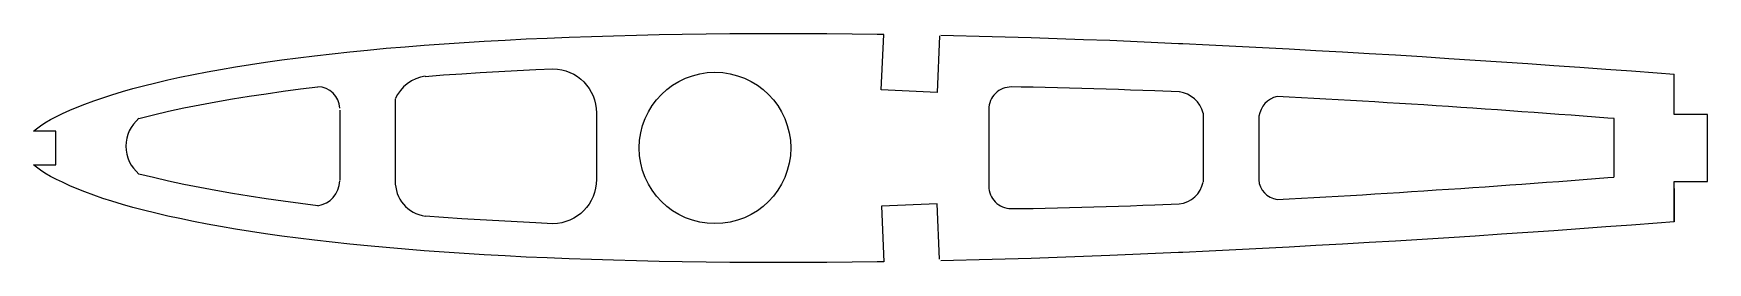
# Model space of a CAD drawing. Header units: inches. Extents: x -4 to 146, y 10 to 31.
import ezdxf

# ---------------------------------------------------------------- set-up
doc = ezdxf.new("R2010")
doc.units = ezdxf.units.IN
doc.header["$MEASUREMENT"] = 0
doc.layers.add('7', color=7, linetype='Continuous')
doc.layers.add('LAYER01', color=7, linetype='Continuous')

msp = doc.modelspace()

# ---------------------------------------------------------------- linework, layer by layer
at = {"color": 9}
for p, q in [((143.14, 23.76), (143.14, 27.38)), ((137.76, 23.39), (137.76, 18.14)), ((146.14, 23.76), (143.14, 23.76)), ((146.14, 17.76), (146.14, 23.76)), ((-1.9, 22.26), (-3.9, 22.26)), ((143.14, 14.12), (143.14, 17.76)), ((143.14, 17.76), (146.14, 17.76))]:
    msp.add_line(p, q, dxfattribs=at)
msp.add_line((143.14, 17.12), (143.14, 14.12))
msp.add_circle((57.18, 20.76), 6.79)
msp.add_arc((7.64, 20.92), 3.26, 129.9525, 230.0475)
at = {"layer": '7', "linetype": 'Continuous'}
for points in [[(-3.9, 22.26), (-3.64, 22.47), (-3.27, 22.75), (-2.88, 23), (-2.37, 23.3), (-1.84, 23.58), (-1.31, 23.84), (-0.65, 24.14), (0.01, 24.43), (0.69, 24.7), (1.49, 25), (2.3, 25.27), (3.12, 25.54), (4.06, 25.82), (5.01, 26.09), (5.96, 26.34), (7.05, 26.61), (8.13, 26.86), (9.22, 27.1), (10.43, 27.35), (11.65, 27.58), (12.87, 27.8), (14.21, 28.03), (15.55, 28.25), (16.9, 28.45), (18.36, 28.66), (19.83, 28.85), (21.29, 29.03), (22.87, 29.21), (24.45, 29.38), (26.04, 29.54), (27.72, 29.7), (29.41, 29.84), (31.1, 29.98), (32.9, 30.11), (34.69, 30.23), (36.48, 30.34), (38.37, 30.44), (40.26, 30.54), (42.15, 30.62), (44.12, 30.7), (46.1, 30.77), (48.08, 30.83), (50.14, 30.89), (52.19, 30.93), (54.25, 30.97), (56.38, 31), (58.51, 31.02), (60.64, 31.03), (62.83, 31.03), (65.02, 31.03), (67.22, 31.02), (69.47, 31), (71.71, 30.97), (72.31, 30.96)], [(77.3, 30.81), (77.08, 25.74), (72.09, 25.96), (72.31, 30.95)], [(77.41, 30.87), (78.55, 30.85), (80.85, 30.79), (83.18, 30.73), (85.51, 30.66), (87.85, 30.59), (90.21, 30.5), (92.57, 30.42), (98.72, 30.13)], [(98.72, 30.13), (99.1, 30.12), (101.48, 30.01), (103.87, 29.89), (106.26, 29.77), (108.64, 29.64), (111.03, 29.51), (113.42, 29.38), (115.81, 29.24), (118.19, 29.1), (120.57, 28.95), (122.95, 28.8), (125.31, 28.65), (127.67, 28.49), (130.03, 28.33), (132.36, 28.17), (134.69, 28.01), (137.03, 27.84), (139.32, 27.67), (141.62, 27.5), (143.14, 27.38)], [(31.21, 27.18), (32.85, 27.31), (34.49, 27.42), (36.14, 27.53), (37.8, 27.62), (39.46, 27.72), (41.13, 27.8), (42.66, 27.87)], [(5.55, 23.41), (6.84, 23.74), (8.2, 24.05), (9.58, 24.35), (11.01, 24.63), (12.45, 24.9), (13.93, 25.16), (15.42, 25.4), (16.94, 25.63), (18.47, 25.85), (20.03, 26.06), (21.58, 26.25)], [(137.79, 23.39), (137.21, 23.43), (136.11, 23.52), (135.01, 23.6), (133.91, 23.69), (132.81, 23.77), (131.71, 23.85), (130.61, 23.93), (129.51, 24.01), (128.41, 24.09), (127.31, 24.17), (126.21, 24.25), (125.12, 24.32), (124.02, 24.4), (122.92, 24.47), (121.82, 24.54), (120.72, 24.62), (119.62, 24.69), (118.53, 24.76), (117.43, 24.82), (116.33, 24.89), (115.23, 24.96), (114.14, 25.02), (113.04, 25.09), (111.94, 25.15), (110.85, 25.21), (109.75, 25.27), (108.66, 25.33), (107.56, 25.38)], [(-3.9, 19.26), (-1.9, 19.26), (-1.9, 22.26), (-3.9, 22.26)], [(72.32, 10.55), (71.71, 10.54), (69.47, 10.52), (67.22, 10.5), (65.02, 10.49), (62.83, 10.48), (60.64, 10.49), (58.51, 10.5), (56.38, 10.52), (54.25, 10.54), (52.19, 10.58), (50.14, 10.63), (48.08, 10.68), (46.1, 10.74), (44.12, 10.81), (42.15, 10.89), (40.26, 10.97), (38.37, 11.07), (36.48, 11.17), (34.69, 11.29), (32.9, 11.41), (31.1, 11.54), (29.41, 11.67), (27.72, 11.82), (26.04, 11.98), (24.45, 12.13), (22.87, 12.3), (21.29, 12.49), (19.83, 12.67), (18.36, 12.86), (16.9, 13.06), (15.55, 13.27), (14.21, 13.48), (12.87, 13.71), (11.65, 13.93), (10.43, 14.17), (9.22, 14.42), (8.13, 14.65), (7.05, 14.91), (5.96, 15.18), (5.01, 15.43), (4.06, 15.69), (3.12, 15.98), (2.3, 16.24), (1.49, 16.52), (0.69, 16.82), (0.01, 17.09), (-0.65, 17.37), (-1.31, 17.68), (-1.84, 17.94), (-2.37, 18.21), (-2.88, 18.51), (-3.27, 18.77), (-3.64, 19.04), (-3.9, 19.26)], [(21.58, 15.58), (20.03, 15.77), (18.47, 15.98), (16.94, 16.2), (15.42, 16.43), (13.93, 16.67), (12.45, 16.93), (11.01, 17.2), (9.58, 17.48), (8.2, 17.78), (6.84, 18.1), (5.55, 18.42)], [(107.56, 16.15), (108.66, 16.2), (109.75, 16.26), (110.85, 16.32), (111.94, 16.38), (113.04, 16.44), (114.14, 16.51), (115.23, 16.57), (116.33, 16.64), (117.43, 16.71), (118.53, 16.77), (119.62, 16.84), (120.72, 16.91), (121.82, 16.99), (122.92, 17.06), (124.02, 17.13), (125.12, 17.21), (126.21, 17.28), (127.31, 17.36), (128.41, 17.44), (129.51, 17.52), (130.61, 17.6), (131.71, 17.68), (132.81, 17.76), (133.91, 17.84), (135.01, 17.93), (136.11, 18.01), (137.21, 18.1), (137.76, 18.14)], [(77.31, 10.77), (77.09, 15.76), (72.1, 15.55), (72.32, 10.55)], [(42.66, 13.96), (41.13, 14.03), (39.46, 14.12), (37.8, 14.21), (36.14, 14.3), (34.49, 14.41), (32.85, 14.52), (31.21, 14.65)], [(143.14, 14.12), (141.62, 14.01), (139.32, 13.84), (137.03, 13.67), (134.69, 13.5), (132.36, 13.34), (130.03, 13.18), (127.67, 13.02), (125.31, 12.86), (122.95, 12.71), (120.57, 12.56), (118.19, 12.41), (115.81, 12.27), (113.42, 12.13), (111.03, 12), (108.64, 11.86), (106.26, 11.74), (103.87, 11.62), (101.48, 11.5), (99.1, 11.39), (98.72, 11.38)], [(98.72, 11.38), (92.57, 11.1), (90.21, 11.01), (87.85, 10.93), (85.51, 10.85), (83.18, 10.79), (80.85, 10.72), (78.55, 10.67), (77.41, 10.64)]]:
    msp.add_lwpolyline(points, dxfattribs=at)
for points in [[(42.66, 27.87, -0.409078), (46.56, 23.9), (46.56, 17.93, -0.409078), (42.66, 13.96)], [(98.78, 25.79), (96.61, 25.87), (95.52, 25.91), (94.43, 25.95), (93.34, 25.99), (92.24, 26.02), (91.15, 26.06), (90.06, 26.09), (88.97, 26.12), (87.88, 26.15), (86.79, 26.17), (85.7, 26.2), (84.61, 26.22), (83.76, 26.23, 0.419355), (81.72, 24.23), (81.72, 17.33, 0.414214), (83.72, 15.33), (85.7, 15.33), (86.79, 15.36), (87.88, 15.38), (88.97, 15.41), (90.06, 15.44), (91.15, 15.47), (92.24, 15.51), (93.34, 15.54), (94.43, 15.58), (95.52, 15.62), (96.61, 15.66), (98.8, 15.74)]]:
    msp.add_lwpolyline(points, format="xyb", dxfattribs=at)
at = {"layer": 'LAYER01'}
for p, q in [((23.55, 24.14), (23.55, 17.88)), ((28.52, 25.15), (28.52, 17.67)), ((100.94, 23.89), (100.94, 17.71)), ((105.93, 23.6), (105.93, 17.92))]:
    msp.add_line(p, q, dxfattribs=at)
for centre, radius, start, end in [((31.67, 23.79), 3.43, 97.6425, 156.4883), ((21.53, 24.23), 2.02, 2.5476, 88.4985), ((98.46, 23.25), 2.56, 14.4158, 82.2752), ((108.06, 23.29), 2.15, 103.4138, 171.6109), ((21.26, 17.84), 2.28, 278.0631, 359.0551), ((31.64, 17.74), 3.12, 178.708, 262.0811), ((98.55, 18.15), 2.42, 275.877, 349.3666), ((107.82, 18.02), 1.9, 183.2729, 261.9943)]:
    msp.add_arc(centre, radius, start, end, dxfattribs=at)

doc.saveas('drawing.dxf')
